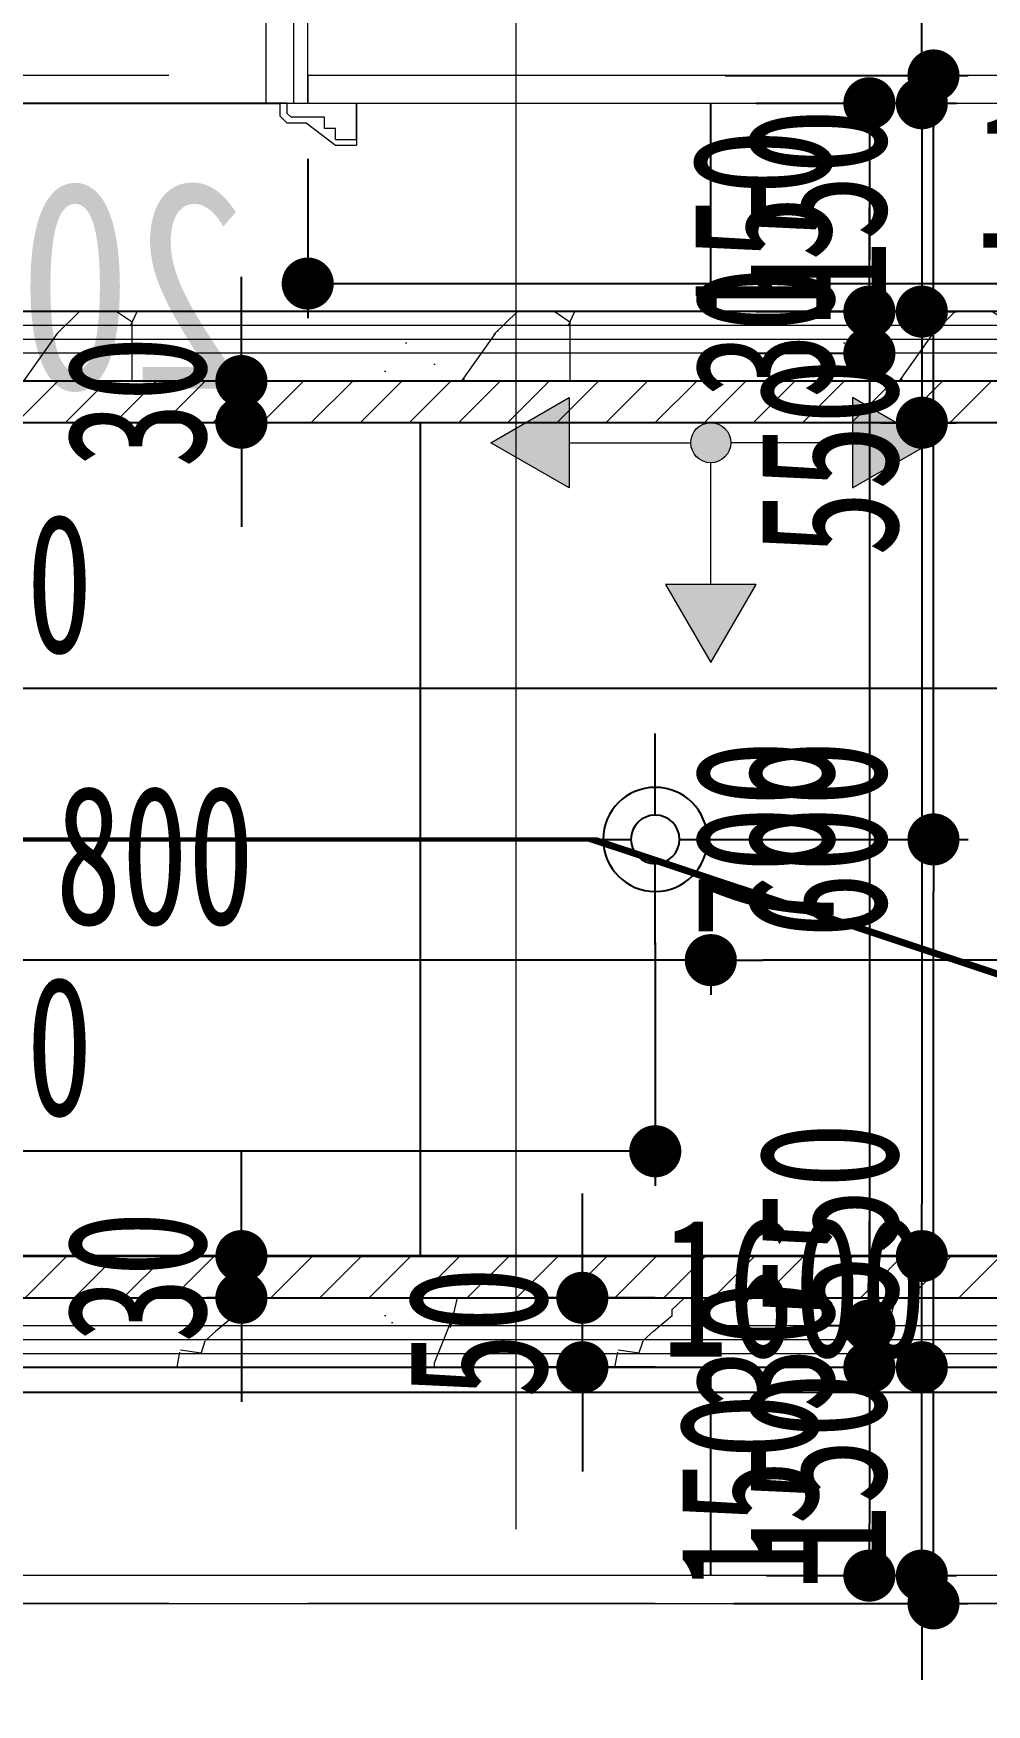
# Model space of a CAD drawing. Header units: millimetres. Extents: x 815519 to 890079, y 147095 to 251022.
# Drawn here: x 874894 to 875580, y 213345 to 214548 of the extents above; entities that cross this region are included whole.
import ezdxf
from ezdxf.enums import TextEntityAlignment as Align

# ---------------------------------------------------------------- set-up
doc = ezdxf.new("R2010")
doc.units = ezdxf.units.MM
doc.header["$LTSCALE"] = 1000
for name, pattern in [('DASH', [0.35, 0.25, -0.1]), ('DASHDOT', [1, 0.5, -0.25, 0, -0.25]), ('DOTE', [61.468, 50.8, -5.08, 0.508, -5.08])]:
    doc.linetypes.add(name, pattern=pattern)
doc.layers.get('Defpoints').update_dxf_attribs({"color": 1})
for name, color, linetype in [('A-完成面尺寸标注', 53, 'Continuous'), ('FC-地面分割', 142, 'Continuous'), ('FC-材料分缝', 8, 'Continuous')]:
    doc.layers.add(name, color=color, linetype=linetype)
for name, color, linetype, lineweight in [('EL-线路控制', 11, 'Continuous', 0), ('FC-地面填充', 250, 'Continuous', 0), ('FC-地面尺寸', 53, 'Continuous', 0), ('FC-门槛线', 8, 'Continuous', 0), ('L-梁', 91, 'DASH', 0), ('RC-天花尺寸', 53, 'Continuous', 0), ('RC-天花灯具', 140, 'Continuous', 0), ('RC-天花灯具尺寸', 53, 'Continuous', 0), ('RC-天花造型', 40, 'Continuous', 0), ('S-WALL', 255, 'Continuous', 0), ('S-装饰完成线', 30, 'Continuous', 0), ('S-轴线', 149, 'DOTE', 0), ('S-门套', 141, 'Continuous', 0), ('梁标注', 134, 'Continuous', 18)]:
    doc.layers.add(name, color=color, linetype=linetype, lineweight=lineweight)
doc.styles.add('TH-STYLE1', font='', dxfattribs={"width": 0.7})
doc.styles.add('宋体', font='', dxfattribs={"width": 0.8})
doc.styles.get('TH-STYLE1').set_extended_font_data('STFangsong')
doc.styles.get('宋体').set_extended_font_data('NSimSun')
doc.dimstyles.new('[布局]1：50', dxfattribs={"dimtxt": 2, "dimasz": 0.75, "dimexe": 0.5, "dimexo": 0.8, "dimgap": 0.5, "dimtad": 1, "dimdec": 0, "dimlfac": 50, "dimrnd": 5, "dimdsep": 46, "dimtxsty": 'TH-STYLE1', "dimblk": 'DOT', "dimcen": 1, "dimdle": 0.5, "dimclrd": 53, "dimclre": 53, "dimclrt": 53, "dimadec": 0, "dimazin": 0, "dimtfac": 1, "dimtdec": 0, "dimtix": 1, "dimtmove": 2, "dimatfit": 3, "dimldrblk": 'HBA_DIMENSION_TICK-天华', "dimfxl": 3, "dimfxlon": 1, "dimarcsym": 0})
doc.dimstyles.new('TH-[布局]1：50', dxfattribs={"dimscale": 0, "dimtxt": 2, "dimasz": 0.75, "dimexe": 0.3, "dimexo": 0.8, "dimgap": 0.5, "dimtad": 1, "dimdec": 0, "dimrnd": 5, "dimdsep": 46, "dimtxsty": 'TH-STYLE1', "dimblk": 'DOT', "dimcen": 1, "dimdle": 0.5, "dimclrd": 53, "dimclre": 53, "dimclrt": 53, "dimadec": 0, "dimazin": 2, "dimtfac": 1, "dimtdec": 0, "dimtix": 1, "dimtmove": 2, "dimatfit": 3, "dimldrblk": 'HBA_DIMENSION_TICK-天华', "dimfxl": 3, "dimfxlon": 1, "dimarcsym": 0})

# ---------------------------------------------------------------- blocks, each defined once
blk = doc.blocks.new('A$C6B8357AB')
at = {"layer": 'RC-天花灯具', "color": 8, "lineweight": -2}
for p, q in [((76.3, 152.3), (76.3, 93.8)), ((0, 76.3), (58.9, 76.3)), ((93.8, 76.3), (152.6, 76.3)), ((76.3, 58.9), (76.3, 0))]:
    blk.add_line(p, q, dxfattribs=at)
at = {"layer": 'RC-天花灯具', "lineweight": -2}
blk.add_circle((76.3, 76.3), 37.5, dxfattribs=at)
at = {"layer": 'RC-天花灯具', "color": 8, "lineweight": -2}
blk.add_circle((76.3, 76.3), 17.5, dxfattribs=at)
blk = doc.blocks.new('*U68')
at = {"ltscale": 0.3}
for p, q in [((25, 300), (10, 300)), ((10, 270), (10, 300)), ((10, 296), (10, 270)), ((25, 296), (10, 296)), ((10, 270), (10, 296)), ((22.6, 296), (22.6, 296)), ((46.1, 284), (25, 300)), ((25, 296), (25, 288)), ((25, 288), (33, 288)), ((33, 288), (33, 280)), ((33, 280), (57, 280)), ((60, 284), (46.1, 284)), ((60, 277), (57, 280)), ((65, 279), (60, 284)), ((60, 270), (60, 277)), ((65, 270), (65, 279)), ((10, 270), (60, 270)), ((10, 270), (65, 270)), ((45, 120), (45, 270)), ((55, 120), (55, 270)), ((75, 270), (65, 270)), ((75, 217), (75, 270)), ((65, 217), (65, 197)), ((75, 217), (65, 217)), ((75, 227), (78.6, 227)), ((78.6, 222), (78.6, 227)), ((78.6, 222), (81.4, 222)), ((81.4, 227), (85, 227)), ((81.4, 222), (81.4, 227)), ((85, 227), (85, 187)), ((65, 197), (75, 197)), ((75, 120), (75, 197)), ((85, 187), (75, 187)), ((10, 120), (10, 90)), ((10, 120), (60, 120)), ((10, 94), (10, 120)), ((10, 120), (65, 120)), ((10, 120), (10, 94)), ((33, 102), (33, 110)), ((33, 110), (57, 110)), ((60, 113), (57, 110)), ((60, 120), (60, 113)), ((65, 111), (60, 106)), ((75, 120), (65, 120)), ((65, 120), (65, 111)), ((46.1, 106), (25, 90)), ((25, 94), (25, 102)), ((25, 102), (33, 102)), ((60, 106), (46.1, 106)), ((25, 94), (10, 94)), ((25, 90), (10, 90)), ((22.6, 94), (22.6, 94))]:
    blk.add_line(p, q, dxfattribs=at)
blk.add_arc((80, 227), 3, 0, 180, dxfattribs=at)
blk = doc.blocks.new('wgwegwevberr')
at = {"layer": 'L-梁', "linetype": 'DASH'}
for p, q in [((845712.3, 143243.9), (848112.3, 143243.9)), ((845712.3, 142143.9), (848112.3, 142143.9))]:
    blk.add_line(p, q, dxfattribs=at)
blk = doc.blocks.new('_Dot')
at = {"color": 33, "linetype": 'ByBlock', "lineweight": -2}
blk.add_line((-0.5, 0), (-1, 0), dxfattribs=at)
at = {"color": 33, "linetype": 'ByBlock', "const_width": 0.5}
blk.add_lwpolyline([(-0.25, 0, 1), (0.25, 0, 1)], format="xyb", close=True, dxfattribs=at)
blk = doc.blocks.new('*D1128')
at = {"layer": 'A-完成面尺寸标注', "color": 53, "lineweight": -2, "ltscale": 0.5, "transparency": 16777216}
for p, q in [((874641.8, 213457.5), (874641.8, 213594.4)), ((876241.8, 213457.5), (876241.8, 213594.4)), ((876204.3, 213569.4), (874679.3, 213569.4))]:
    blk.add_line(p, q, dxfattribs=at)
at = {"layer": 'Defpoints', "color": 0, "ltscale": 0.5, "transparency": 16777216}
for p in [(874641.8, 213569.4), (874641.8, 213417.5, 6.9), (876241.8, 213417.5, 6.9)]:
    blk.add_point(p, dxfattribs=at)
at = {"layer": 'A-完成面尺寸标注', "color": 53, "lineweight": -2, "ltscale": 0.5, "transparency": 16777216, "xscale": 37.49999999999999, "yscale": 37.49999999999999, "zscale": 37.49999999999999, "rotation": 180}
blk.add_blockref('_Dot', (874641.8, 213569.4), dxfattribs=at)
at = {"layer": 'A-完成面尺寸标注', "color": 53, "lineweight": -2, "ltscale": 0.5, "transparency": 16777216, "xscale": 37.49999999999999, "yscale": 37.49999999999999, "zscale": 37.49999999999999}
blk.add_blockref('_Dot', (876241.8, 213569.4), dxfattribs=at)
at = {"layer": 'A-完成面尺寸标注', "color": 53, "ltscale": 0.5, "transparency": 16777216, "insert": (875441.8, 213644.4), "char_height": 100, "attachment_point": 5, "style": 'TH-STYLE1'}
blk.add_mtext('1600', dxfattribs=at)
blk = doc.blocks.new('HBA_DIMENSION_TICK-天华')
at = {"color": 50, "linetype": 'ByBlock'}
for points in [[(-72.714, 62.307), (-54.906, 79.963), (-12, -0.037), (0, 0)], [(-72.714, -62.307), (-54.906, -79.963), (-12, 0.037), (0, 0)]]:
    blk.add_solid(points, dxfattribs=at)
blk = doc.blocks.new('*D1170')
at = {"layer": 'A-完成面尺寸标注', "color": 53, "lineweight": -2, "ltscale": 0.5, "transparency": 16777216}
for p, q in [((876241.8, 214477.6), (876241.8, 214342.7)), ((875091.8, 214457.5), (875091.8, 214342.7)), ((875129.3, 214367.7), (876204.3, 214367.7))]:
    blk.add_line(p, q, dxfattribs=at)
at = {"layer": 'Defpoints', "color": 0, "ltscale": 0.5, "transparency": 16777216}
for p in [(876241.8, 214517.5, 6.9), (875091.8, 214497.4, 6.9), (876241.8, 214367.7)]:
    blk.add_point(p, dxfattribs=at)
at = {"layer": 'A-完成面尺寸标注', "color": 53, "lineweight": -2, "ltscale": 0.5, "transparency": 16777216, "xscale": 37.49999999999999, "yscale": 37.49999999999999, "zscale": 37.49999999999999, "rotation": 180}
blk.add_blockref('_Dot', (875091.8, 214367.7), dxfattribs=at)
at = {"layer": 'A-完成面尺寸标注', "color": 53, "lineweight": -2, "ltscale": 0.5, "transparency": 16777216, "xscale": 37.49999999999999, "yscale": 37.49999999999999, "zscale": 37.49999999999999}
blk.add_blockref('_Dot', (876241.8, 214367.7), dxfattribs=at)
at = {"layer": 'A-完成面尺寸标注', "color": 53, "ltscale": 0.5, "transparency": 16777216, "insert": (875666.8, 214442.7), "char_height": 100, "attachment_point": 5, "style": 'TH-STYLE1'}
blk.add_mtext('1150', dxfattribs=at)
blk = doc.blocks.new('*D1208')
at = {"layer": 'Defpoints', "color": 0, "ltscale": 0.5, "transparency": 16777216}
for p in [(873671.8, 214317.5), (876011.8, 214204), (873671.8, 214076.2)]:
    blk.add_point(p, dxfattribs=at)
at = {"layer": 'RC-天花尺寸', "color": 53, "lineweight": -2, "ltscale": 0.5, "transparency": 16777216}
for p, q in [((873671.8, 214226.2), (873671.8, 214061.2)), ((876011.8, 214164), (876011.8, 214061.2)), ((875974.3, 214076.2), (873709.3, 214076.2))]:
    blk.add_line(p, q, dxfattribs=at)
at = {"layer": 'RC-天花尺寸', "color": 53, "lineweight": -2, "ltscale": 0.5, "transparency": 16777216, "xscale": 37.49999999999999, "yscale": 37.49999999999999, "zscale": 37.49999999999999, "rotation": 180}
blk.add_blockref('_Dot', (873671.8, 214076.2), dxfattribs=at)
at = {"layer": 'RC-天花尺寸', "color": 53, "lineweight": -2, "ltscale": 0.5, "transparency": 16777216, "xscale": 37.49999999999999, "yscale": 37.49999999999999, "zscale": 37.49999999999999}
blk.add_blockref('_Dot', (876011.8, 214076.2), dxfattribs=at)
at = {"layer": 'RC-天花尺寸', "color": 53, "ltscale": 0.5, "transparency": 16777216, "insert": (874841.8, 214151.2), "char_height": 100, "attachment_point": 5, "style": 'TH-STYLE1'}
blk.add_mtext('2340', dxfattribs=at)
blk = doc.blocks.new('*D1211')
at = {"layer": 'Defpoints', "color": 0, "ltscale": 0.5, "transparency": 16777216}
for p in [(875374.4, 214497.5), (875374.4, 214347.5), (875495.9, 214347.5)]:
    blk.add_point(p, dxfattribs=at)
at = {"layer": 'RC-天花尺寸', "color": 53, "lineweight": -2, "ltscale": 0.5, "transparency": 16777216}
for p, q in [((875414.4, 214497.5), (875510.9, 214497.5)), ((875495.9, 214460), (875495.9, 214385)), ((875414.4, 214347.5), (875510.9, 214347.5))]:
    blk.add_line(p, q, dxfattribs=at)
at = {"layer": 'RC-天花尺寸', "color": 53, "lineweight": -2, "ltscale": 0.5, "transparency": 16777216, "xscale": 37.49999999999999, "yscale": 37.49999999999999, "zscale": 37.49999999999999}
for p, rotation in [((875495.9, 214497.5), 90), ((875495.9, 214347.5), 270)]:
    blk.add_blockref('_Dot', p, dxfattribs=dict(at, rotation=rotation))
at = {"layer": 'RC-天花尺寸', "color": 53, "ltscale": 0.5, "transparency": 16777216, "insert": (875418.9, 214407.5), "char_height": 100, "attachment_point": 5, "rotation": 90, "style": 'TH-STYLE1'}
blk.add_mtext('150', dxfattribs=at)
blk = doc.blocks.new('*D1212')
at = {"layer": 'Defpoints', "color": 0, "ltscale": 0.5, "transparency": 16777216}
for p in [(875374.4, 214347.5), (875374.4, 214317.5), (875495.9, 214317.5)]:
    blk.add_point(p, dxfattribs=at)
at = {"layer": 'RC-天花尺寸', "color": 53, "lineweight": -2, "ltscale": 0.5, "transparency": 16777216}
for p, q in [((875495.9, 214385), (875495.9, 214422.5)), ((875414.4, 214347.5), (875510.9, 214347.5)), ((875495.9, 214347.5), (875495.9, 214317.5)), ((875414.4, 214317.5), (875510.9, 214317.5)), ((875495.9, 214280), (875495.9, 214242.5))]:
    blk.add_line(p, q, dxfattribs=at)
at = {"layer": 'RC-天花尺寸', "color": 53, "lineweight": -2, "ltscale": 0.5, "transparency": 16777216, "xscale": 37.49999999999999, "yscale": 37.49999999999999, "zscale": 37.49999999999999}
for p, rotation in [((875495.9, 214347.5), 270), ((875495.9, 214317.5), 90)]:
    blk.add_blockref('_Dot', p, dxfattribs=dict(at, rotation=rotation))
at = {"layer": 'RC-天花尺寸', "color": 53, "ltscale": 0.5, "transparency": 16777216, "insert": (875420.9, 214332.5), "char_height": 100, "attachment_point": 5, "rotation": 90, "style": 'TH-STYLE1'}
blk.add_mtext('30', dxfattribs=at)
blk = doc.blocks.new('*D1213')
at = {"layer": 'Defpoints', "color": 0, "ltscale": 0.5, "transparency": 16777216}
for p in [(875421.4, 214317.5), (875421.4, 213617.5), (875495.9, 213617.5)]:
    blk.add_point(p, dxfattribs=at)
at = {"layer": 'RC-天花尺寸', "color": 53, "lineweight": -2, "ltscale": 0.5, "transparency": 16777216}
for p, q in [((875461.4, 214317.5), (875510.9, 214317.5)), ((875495.9, 214280), (875495.9, 213655)), ((875461.4, 213617.5), (875510.9, 213617.5))]:
    blk.add_line(p, q, dxfattribs=at)
at = {"layer": 'RC-天花尺寸', "color": 53, "lineweight": -2, "ltscale": 0.5, "transparency": 16777216, "xscale": 37.49999999999999, "yscale": 37.49999999999999, "zscale": 37.49999999999999}
for p, rotation in [((875495.9, 214317.5), 90), ((875495.9, 213617.5), 270)]:
    blk.add_blockref('_Dot', p, dxfattribs=dict(at, rotation=rotation))
at = {"layer": 'RC-天花尺寸', "color": 53, "ltscale": 0.5, "transparency": 16777216, "insert": (875420.9, 213967.5), "char_height": 100, "attachment_point": 5, "rotation": 90, "style": 'TH-STYLE1'}
blk.add_mtext('700', dxfattribs=at)
blk = doc.blocks.new('*D1214')
at = {"layer": 'Defpoints', "color": 0, "ltscale": 0.5, "transparency": 16777216}
for p in [(875421.4, 213617.5), (875421.4, 213587.5), (875495.9, 213587.5)]:
    blk.add_point(p, dxfattribs=at)
at = {"layer": 'RC-天花尺寸', "color": 53, "lineweight": -2, "ltscale": 0.5, "transparency": 16777216}
for p, q in [((875495.9, 213655), (875495.9, 213692.5)), ((875461.4, 213617.5), (875510.9, 213617.5)), ((875495.9, 213617.5), (875495.9, 213587.5)), ((875461.4, 213587.5), (875510.9, 213587.5)), ((875495.9, 213550), (875495.9, 213512.5))]:
    blk.add_line(p, q, dxfattribs=at)
at = {"layer": 'RC-天花尺寸', "color": 53, "lineweight": -2, "ltscale": 0.5, "transparency": 16777216, "xscale": 37.49999999999999, "yscale": 37.49999999999999, "zscale": 37.49999999999999}
for p, rotation in [((875495.9, 213617.5), 270), ((875495.9, 213587.5), 90)]:
    blk.add_blockref('_Dot', p, dxfattribs=dict(at, rotation=rotation))
at = {"layer": 'RC-天花尺寸', "color": 53, "ltscale": 0.5, "transparency": 16777216, "insert": (875420.9, 213602.5), "char_height": 100, "attachment_point": 5, "rotation": 90, "style": 'TH-STYLE1'}
blk.add_mtext('30', dxfattribs=at)
blk = doc.blocks.new('*D1215')
at = {"layer": 'Defpoints', "color": 0, "ltscale": 0.5, "transparency": 16777216}
for p in [(875421.4, 213587.5), (875421.4, 213437.5), (875495.9, 213437.5)]:
    blk.add_point(p, dxfattribs=at)
at = {"layer": 'RC-天花尺寸', "color": 53, "lineweight": -2, "ltscale": 0.5, "transparency": 16777216}
for p, q in [((875461.4, 213587.5), (875510.9, 213587.5)), ((875495.9, 213550), (875495.9, 213475)), ((875461.4, 213437.5), (875510.9, 213437.5))]:
    blk.add_line(p, q, dxfattribs=at)
at = {"layer": 'RC-天花尺寸', "color": 53, "lineweight": -2, "ltscale": 0.5, "transparency": 16777216, "xscale": 37.49999999999999, "yscale": 37.49999999999999, "zscale": 37.49999999999999}
for p, rotation in [((875495.9, 213587.5), 90), ((875495.9, 213437.5), 270)]:
    blk.add_blockref('_Dot', p, dxfattribs=dict(at, rotation=rotation))
at = {"layer": 'RC-天花尺寸', "color": 53, "ltscale": 0.5, "transparency": 16777216, "insert": (875409.4, 213497.5), "char_height": 100, "attachment_point": 5, "rotation": 90, "style": 'TH-STYLE1'}
blk.add_mtext('150', dxfattribs=at)
blk = doc.blocks.new('*D1347')
at = {"layer": 'Defpoints', "color": 0, "transparency": 16777216}
for p in [(875381.8, 213936.7), (876181.8, 213936.7), (875381.8, 213880.6)]:
    blk.add_point(p, dxfattribs=at)
at = {"layer": 'FC-地面尺寸', "color": 53, "lineweight": -2, "transparency": 16777216}
for p, q in [((875381.8, 213896.7), (875381.8, 213855.6)), ((876181.8, 213896.7), (876181.8, 213855.6)), ((876144.3, 213880.6), (875419.3, 213880.6))]:
    blk.add_line(p, q, dxfattribs=at)
at = {"layer": 'FC-地面尺寸', "color": 53, "lineweight": -2, "transparency": 16777216, "xscale": 37.49999999999999, "yscale": 37.49999999999999, "zscale": 37.49999999999999, "rotation": 180}
blk.add_blockref('_Dot', (875381.8, 213880.6), dxfattribs=at)
at = {"layer": 'FC-地面尺寸', "color": 53, "lineweight": -2, "transparency": 16777216, "xscale": 37.49999999999999, "yscale": 37.49999999999999, "zscale": 37.49999999999999}
blk.add_blockref('_Dot', (876181.8, 213880.6), dxfattribs=at)
at = {"layer": 'FC-地面尺寸', "color": 53, "transparency": 16777216, "insert": (875781.8, 213955.6), "char_height": 100, "attachment_point": 5, "style": 'TH-STYLE1'}
blk.add_mtext('800', dxfattribs=at)
blk = doc.blocks.new('*D1348')
at = {"layer": 'Defpoints', "color": 0, "transparency": 16777216}
for p in [(874581.8, 213936.7), (875381.8, 213936.7), (874581.8, 213880.6)]:
    blk.add_point(p, dxfattribs=at)
at = {"layer": 'FC-地面尺寸', "color": 53, "lineweight": -2, "transparency": 16777216}
for p, q in [((874581.8, 213896.7), (874581.8, 213855.6)), ((875381.8, 213896.7), (875381.8, 213855.6)), ((875344.3, 213880.6), (874619.3, 213880.6))]:
    blk.add_line(p, q, dxfattribs=at)
at = {"layer": 'FC-地面尺寸', "color": 53, "lineweight": -2, "transparency": 16777216, "xscale": 37.49999999999999, "yscale": 37.49999999999999, "zscale": 37.49999999999999, "rotation": 180}
blk.add_blockref('_Dot', (874581.8, 213880.6), dxfattribs=at)
at = {"layer": 'FC-地面尺寸', "color": 53, "lineweight": -2, "transparency": 16777216, "xscale": 37.49999999999999, "yscale": 37.49999999999999, "zscale": 37.49999999999999}
blk.add_blockref('_Dot', (875381.8, 213880.6), dxfattribs=at)
at = {"layer": 'FC-地面尺寸', "color": 53, "transparency": 16777216, "insert": (874981.8, 213955.6), "char_height": 100, "attachment_point": 5, "style": 'TH-STYLE1'}
blk.add_mtext('800', dxfattribs=at)
blk = doc.blocks.new('*D1355')
at = {"layer": 'Defpoints', "color": 0, "transparency": 16777216}
for p in [(875381.8, 214497.5), (875381.8, 214347.5), (875533.6, 214347.5)]:
    blk.add_point(p, dxfattribs=at)
at = {"layer": 'FC-地面尺寸', "color": 53, "lineweight": -2, "transparency": 16777216}
for p, q in [((875533.6, 214535), (875533.6, 214572.5)), ((875421.8, 214497.5), (875558.6, 214497.5)), ((875533.6, 214497.5), (875533.6, 214347.5)), ((875421.8, 214347.5), (875558.6, 214347.5)), ((875533.6, 214310), (875533.6, 214272.5))]:
    blk.add_line(p, q, dxfattribs=at)
at = {"layer": 'FC-地面尺寸', "color": 53, "lineweight": -2, "transparency": 16777216, "xscale": 37.49999999999999, "yscale": 37.49999999999999, "zscale": 37.49999999999999}
for p, rotation in [((875533.6, 214497.5), 270), ((875533.6, 214347.5), 90)]:
    blk.add_blockref('_Dot', p, dxfattribs=dict(at, rotation=rotation))
at = {"layer": 'FC-地面尺寸', "color": 53, "transparency": 16777216, "insert": (875458.6, 214422.5), "char_height": 100, "attachment_point": 5, "rotation": 90, "style": 'TH-STYLE1'}
blk.add_mtext('150', dxfattribs=at)
blk = doc.blocks.new('*D1357')
at = {"layer": 'Defpoints', "color": 0, "transparency": 16777216}
for p in [(875092.2, 214297.5), (875044.1, 214267.5), (875092.2, 214267.5)]:
    blk.add_point(p, dxfattribs=at)
at = {"layer": 'FC-地面尺寸', "color": 53, "lineweight": -2, "transparency": 16777216}
for p, q in [((875044.1, 214335), (875044.1, 214372.5)), ((875052.2, 214297.5), (875019.1, 214297.5)), ((875044.1, 214297.5), (875044.1, 214267.5)), ((875052.2, 214267.5), (875019.1, 214267.5)), ((875044.1, 214230), (875044.1, 214192.5))]:
    blk.add_line(p, q, dxfattribs=at)
at = {"layer": 'FC-地面尺寸', "color": 53, "lineweight": -2, "transparency": 16777216, "xscale": 37.49999999999999, "yscale": 37.49999999999999, "zscale": 37.49999999999999}
for p, rotation in [((875044.1, 214297.5), 270), ((875044.1, 214267.5), 90)]:
    blk.add_blockref('_Dot', p, dxfattribs=dict(at, rotation=rotation))
at = {"layer": 'FC-地面尺寸', "color": 53, "transparency": 16777216, "insert": (874969.1, 214282.5), "char_height": 100, "attachment_point": 5, "rotation": 90, "style": 'TH-STYLE1'}
blk.add_mtext('30', dxfattribs=at)
blk = doc.blocks.new('*D1358')
at = {"layer": 'Defpoints', "color": 0, "transparency": 16777216}
for p in [(875463.9, 214267.5), (875463.9, 213667.5), (875533.6, 213667.5)]:
    blk.add_point(p, dxfattribs=at)
at = {"layer": 'FC-地面尺寸', "color": 53, "lineweight": -2, "transparency": 16777216}
for p, q in [((875503.9, 214267.5), (875558.6, 214267.5)), ((875533.6, 214230), (875533.6, 213705)), ((875503.9, 213667.5), (875558.6, 213667.5))]:
    blk.add_line(p, q, dxfattribs=at)
at = {"layer": 'FC-地面尺寸', "color": 53, "lineweight": -2, "transparency": 16777216, "xscale": 37.49999999999999, "yscale": 37.49999999999999, "zscale": 37.49999999999999}
for p, rotation in [((875533.6, 214267.5), 90), ((875533.6, 213667.5), 270)]:
    blk.add_blockref('_Dot', p, dxfattribs=dict(at, rotation=rotation))
at = {"layer": 'FC-地面尺寸', "color": 53, "transparency": 16777216, "insert": (875458.6, 213967.5), "char_height": 100, "attachment_point": 5, "rotation": 90, "style": 'TH-STYLE1'}
blk.add_mtext('600', dxfattribs=at)
blk = doc.blocks.new('*D1359')
at = {"layer": 'Defpoints', "color": 0, "transparency": 16777216}
for p in [(875289.4, 213637.5), (875381.8, 213637.5), (875381.8, 213587.5)]:
    blk.add_point(p, dxfattribs=at)
at = {"layer": 'FC-地面尺寸', "color": 53, "lineweight": -2, "transparency": 16777216}
for p, q in [((875289.4, 213675), (875289.4, 213712.5)), ((875341.8, 213637.5), (875264.4, 213637.5)), ((875289.4, 213587.5), (875289.4, 213637.5)), ((875341.8, 213587.5), (875264.4, 213587.5)), ((875289.4, 213550), (875289.4, 213512.5))]:
    blk.add_line(p, q, dxfattribs=at)
at = {"layer": 'FC-地面尺寸', "color": 53, "lineweight": -2, "transparency": 16777216, "xscale": 37.49999999999999, "yscale": 37.49999999999999, "zscale": 37.49999999999999}
for p, rotation in [((875289.4, 213637.5), 270), ((875289.4, 213587.5), 90)]:
    blk.add_blockref('_Dot', p, dxfattribs=dict(at, rotation=rotation))
at = {"layer": 'FC-地面尺寸', "color": 53, "transparency": 16777216, "insert": (875214.4, 213612.5), "char_height": 100, "attachment_point": 5, "rotation": 90, "style": 'TH-STYLE1'}
blk.add_mtext('50', dxfattribs=at)
blk = doc.blocks.new('*D1360')
at = {"layer": 'Defpoints', "color": 0, "transparency": 16777216}
for p in [(875044.1, 213667.5), (875092.2, 213667.5), (875092.2, 213637.5)]:
    blk.add_point(p, dxfattribs=at)
at = {"layer": 'FC-地面尺寸', "color": 53, "lineweight": -2, "transparency": 16777216}
for p, q in [((875044.1, 213705), (875044.1, 213742.5)), ((875052.2, 213667.5), (875019.1, 213667.5)), ((875044.1, 213637.5), (875044.1, 213667.5)), ((875052.2, 213637.5), (875019.1, 213637.5)), ((875044.1, 213600), (875044.1, 213562.5))]:
    blk.add_line(p, q, dxfattribs=at)
at = {"layer": 'FC-地面尺寸', "color": 53, "lineweight": -2, "transparency": 16777216, "xscale": 37.49999999999999, "yscale": 37.49999999999999, "zscale": 37.49999999999999}
for p, rotation in [((875044.1, 213667.5), 270), ((875044.1, 213637.5), 90)]:
    blk.add_blockref('_Dot', p, dxfattribs=dict(at, rotation=rotation))
at = {"layer": 'FC-地面尺寸', "color": 53, "transparency": 16777216, "insert": (874969.1, 213652.5), "char_height": 100, "attachment_point": 5, "rotation": 90, "style": 'TH-STYLE1'}
blk.add_mtext('30', dxfattribs=at)
blk = doc.blocks.new('*D1361')
at = {"layer": 'Defpoints', "color": 0, "transparency": 16777216}
for p in [(875381.8, 213587.5), (875533.6, 213587.5), (875381.8, 213437.5)]:
    blk.add_point(p, dxfattribs=at)
at = {"layer": 'FC-地面尺寸', "color": 53, "lineweight": -2, "transparency": 16777216}
for p, q in [((875533.6, 213625), (875533.6, 213662.5)), ((875421.8, 213587.5), (875558.6, 213587.5)), ((875533.6, 213437.5), (875533.6, 213587.5)), ((875421.8, 213437.5), (875558.6, 213437.5)), ((875533.6, 213400), (875533.6, 213362.5))]:
    blk.add_line(p, q, dxfattribs=at)
at = {"layer": 'FC-地面尺寸', "color": 53, "lineweight": -2, "transparency": 16777216, "xscale": 37.49999999999999, "yscale": 37.49999999999999, "zscale": 37.49999999999999}
for p, rotation in [((875533.6, 213587.5), 270), ((875533.6, 213437.5), 90)]:
    blk.add_blockref('_Dot', p, dxfattribs=dict(at, rotation=rotation))
at = {"layer": 'FC-地面尺寸', "color": 53, "transparency": 16777216, "insert": (875458.6, 213512.5), "char_height": 100, "attachment_point": 5, "rotation": 90, "style": 'TH-STYLE1'}
blk.add_mtext('150', dxfattribs=at)
blk = doc.blocks.new('zxd')
at = {"lineweight": 13}
h = blk.add_hatch(color=256, dxfattribs=at)
h.paths.add_polyline_path([(0, 7.329), (-1.506, 4.72), (1.506, 4.72)])
h.paths.add_polyline_path([(7.329, 0), (4.72, 1.506), (4.72, -1.506)])
h = blk.add_hatch(color=256, dxfattribs=at)
h.paths.add_polyline_path([(0, -7.329), (-1.506, -4.72), (1.506, -4.72)])
h.paths.add_polyline_path([(7.329, 0), (4.72, -1.506), (4.72, 1.506)])
h = blk.add_hatch(color=256)
edge = h.paths.add_edge_path()
edge.add_arc((0, 0), 0.667, 0, 360)
for p, q in [((0, 7.329), (-1.506, 4.72)), ((1.506, 4.72), (0, 7.329)), ((-1.506, 4.72), (1.506, 4.72)), ((0, 4.72), (0, 0.667)), ((7.329, 0), (4.72, 1.506)), ((4.72, 1.506), (4.72, -1.506)), ((4.72, 0), (0.667, 0)), ((4.72, -1.506), (7.329, 0)), ((0, -4.72), (0, -0.667)), ((0, -7.329), (-1.506, -4.72)), ((-1.506, -4.72), (1.506, -4.72)), ((1.506, -4.72), (0, -7.329))]:
    blk.add_line(p, q, dxfattribs=at)
blk.add_circle((0, 0), 0.667, dxfattribs=at)
blk = doc.blocks.new('*D1381')
at = {"layer": 'Defpoints', "color": 0, "ltscale": 0.5, "transparency": 16777216}
for p in [(874341.8, 213967.5, 6.9), (875341.8, 213967.5), (874341.8, 213743)]:
    blk.add_point(p, dxfattribs=at)
at = {"layer": 'RC-天花灯具尺寸', "color": 53, "lineweight": -2, "ltscale": 0.5, "transparency": 16777216}
for p, q in [((874341.8, 213892.9), (874341.8, 213718)), ((875341.8, 213893), (875341.8, 213718)), ((875304.3, 213743), (874379.3, 213743))]:
    blk.add_line(p, q, dxfattribs=at)
at = {"layer": 'RC-天花灯具尺寸', "color": 53, "lineweight": -2, "ltscale": 0.5, "transparency": 16777216, "xscale": 37.49999999999999, "yscale": 37.49999999999999, "zscale": 37.49999999999999, "rotation": 180}
blk.add_blockref('_Dot', (874341.8, 213743), dxfattribs=at)
at = {"layer": 'RC-天花灯具尺寸', "color": 53, "lineweight": -2, "ltscale": 0.5, "transparency": 16777216, "xscale": 37.49999999999999, "yscale": 37.49999999999999, "zscale": 37.49999999999999}
blk.add_blockref('_Dot', (875341.8, 213743), dxfattribs=at)
at = {"layer": 'RC-天花灯具尺寸', "color": 53, "ltscale": 0.5, "transparency": 16777216, "insert": (874841.8, 213818), "char_height": 100, "attachment_point": 5, "style": 'TH-STYLE1'}
blk.add_mtext('1000', dxfattribs=at)
blk = doc.blocks.new('*D1384')
at = {"layer": 'Defpoints', "color": 0, "ltscale": 0.5, "transparency": 16777216}
for p in [(875341.8, 213967.5), (875542, 213967.5), (875358.4, 213417.5, 6.9)]:
    blk.add_point(p, dxfattribs=at)
at = {"layer": 'RC-天花灯具尺寸', "color": 53, "lineweight": -2, "ltscale": 0.5, "transparency": 16777216}
for p, q in [((875392, 213967.5), (875567, 213967.5)), ((875542, 213455), (875542, 213930)), ((875398.4, 213417.5), (875567, 213417.5))]:
    blk.add_line(p, q, dxfattribs=at)
at = {"layer": 'RC-天花灯具尺寸', "color": 53, "lineweight": -2, "ltscale": 0.5, "transparency": 16777216, "xscale": 37.49999999999999, "yscale": 37.49999999999999, "zscale": 37.49999999999999}
for p, rotation in [((875542, 213967.5), 90), ((875542, 213417.5), 270)]:
    blk.add_blockref('_Dot', p, dxfattribs=dict(at, rotation=rotation))
at = {"layer": 'RC-天花灯具尺寸', "color": 53, "ltscale": 0.5, "transparency": 16777216, "insert": (875467, 213692.5), "char_height": 100, "attachment_point": 5, "rotation": 90, "style": 'TH-STYLE1'}
blk.add_mtext('550', dxfattribs=at)
blk = doc.blocks.new('*D1385')
at = {"layer": 'Defpoints', "color": 0, "ltscale": 0.5, "transparency": 16777216}
for p in [(875310.7, 214517.5, 6.9), (875542, 214517.5), (875341.8, 213967.5)]:
    blk.add_point(p, dxfattribs=at)
at = {"layer": 'RC-天花灯具尺寸', "color": 53, "lineweight": -2, "ltscale": 0.5, "transparency": 16777216}
for p, q in [((875392, 214517.5), (875567, 214517.5)), ((875542, 214005), (875542, 214480)), ((875392, 213967.5), (875567, 213967.5))]:
    blk.add_line(p, q, dxfattribs=at)
at = {"layer": 'RC-天花灯具尺寸', "color": 53, "lineweight": -2, "ltscale": 0.5, "transparency": 16777216, "xscale": 37.49999999999999, "yscale": 37.49999999999999, "zscale": 37.49999999999999}
for p, rotation in [((875542, 214517.5), 90), ((875542, 213967.5), 270)]:
    blk.add_blockref('_Dot', p, dxfattribs=dict(at, rotation=rotation))
at = {"layer": 'RC-天花灯具尺寸', "color": 53, "ltscale": 0.5, "transparency": 16777216, "insert": (875467, 214242.5), "char_height": 100, "attachment_point": 5, "rotation": 90, "style": 'TH-STYLE1'}
blk.add_mtext('550', dxfattribs=at)
blk = doc.blocks.new('A户型左模型')
at = {"layer": '梁标注', "color": 3, "style": '宋体', "width": 0.8}
blk.add_text('200x400', height=150, dxfattribs=at).set_placement((669798.9, -222678.5), align=Align.MIDDLE_CENTER)

msp = doc.modelspace()

# ---------------------------------------------------------------- hatches: boundary and pattern name
at = {"layer": 'FC-地面填充', "ltscale": 0.5}
h = msp.add_hatch(dxfattribs=at)
h.set_pattern_fill('大理石', color=256, scale=50, pattern_type=2)
h.set_pattern_definition([(41.9872125, (262.5, 36), (629.999983, 472.5000073), [10.09022, -2108.85545]), (68.1985905, (112.5, 20.25), (314.9999976, 944.9999946), [36.34986, -2508.14045]), (60.945396, (105, 2.25), (314.9999758, 472.500012), [15.44344, -3227.6799]), (90, (112.5, 15.75), (315, -2e-14), [4.5, -467.99997]), (71.565051, (259.5, 27), (1e-06, 472.5), [9.48683, -986.6306]), (171.469234, (259.5, 27), (-314.999998, 3.6e-06), [15.16781, -3170.0724]), (79.215702, (238.5, -2.25), (314.9999998, 1889.9999904), [32.06634, -3334.89895]), (62.1329961, (1.5, 141.75), (1259.99998061, 2362.50000902), [73.8093, -15426.1425]), (0, (6.04, 211.03), (0, 472.5), [0, -315]), (64.9831065, (210, 297), (629.9999984, 1417.4999907), [49.65884, -5164.5185]), (81.4391104, (331.5, 110.25), (629.99999884, 4252.49996763), [70.5359, -14742.001]), (82.8749836, (157.5, 153), (314.99997597, 2362.4999978), [36.28016, -7582.553]), (76.75948, (126, 54), (315.00000216, 1417.4999931), [78.58912, -8173.2675]), (0, (76.9, 54.23), (0, 472.5), [0, -315]), (0, (81.96, 49.17), (0, 472.5), [0, -315]), (0, (117.4, 74.46), (0, 472.5), [0, -315]), (0, (107.26, 130.1), (0, 472.5), [0, -315]), (59.0362434, (144, 130.5), (314.9999702, 472.5000116), [26.23928, -5484.01]), (0, (157.47, 152.13), (0, 472.5), [0, -315]), (0, (117.4, 135.16), (0, 472.5), [0, -315]), (0, (132.57, 165.5), (0, 472.5), [0, -315]), (0, (117.4, 120), (0, 472.5), [0, -315]), (50.194429, (300, 87.75), (315, 472.4999994), [11.71538, -2448.51325]), (90, (300, 74.25), (315, -2e-14), [13.5, -458.99998]), (43.66778, (283.5, 58.5), (944.999998, 944.9999951), [22.81036, -4767.36495]), (90, (283.5, 54), (315, -2e-14), [4.5, -467.99997]), (39.805571, (270, 42.75), (629.9999795, 472.5000167), [17.57306, -3672.76985]), (0, (223.67, 74.46), (0, 472.5), [0, -315]), (0, (300.7, 88.73), (0, 472.5), [0, -315]), (0, (300.7, 88.73), (0, 472.5), [0, -315]), (29.3577535, (307.5, 96.75), (944.999995, 472.5000022), [27.53634, -2863.7793]), (0, (299.6, 120), (0, 472.5), [0, -315]), (146.309932, (210, 297), (-629.9999979, 472.4999878), [32.44996, -3374.79595]), (8.1301023, (175.5, 234), (3149.9999744, 472.4999965), [31.8198, -6650.339]), (47.8624052, (105, 225), (1259.9999976, 1417.49999528), [42.4794, -8878.1955]), (14.620874, (36, 207), (1889.99998854, 472.5000191), [71.30919, -7416.1545]), (0, (61.7, 236.3), (0, 472.5), [0, -315]), (18.434949, (162, 189), (1259.999991, 472.4999952), [14.23025, -2974.12205]), (16.699244, (175.5, 193.5), (314.999993, 2.8e-05), [7.83023, -1636.51795]), (101.093723, (183, 195.75), (-630.00000934, 3307.49996524), [38.97836, -8146.4765]), (0, (142.7, 216.1), (0, 472.5), [0, -315]), (0, (175.33, 234.9), (0, 472.5), [0, -315]), (0, (132.57, 180.7), (0, 472.5), [0, -315]), (0, (92.1, 281.84), (0, 472.5), [0, -315]), (0, (76.9, 261.6), (0, 472.5), [0, -315]), (44.1449026, (157.5, 290.25), (944.99999728, 944.9999956), [35.53607, -7427.0385]), (54.5829447, (133.5, 256.5), (315.00000002, 472.49999563), [41.41331, -8655.3815]), (0, (157.92, 290.56), (0, 472.5), [0, -315]), (0, (112.32, 266.66), (0, 472.5), [0, -315]), (0, (157.92, 290.56), (0, 472.5), [0, -315]), (0, (133.55, 255.76), (0, 472.5), [0, -315]), (75.068583, (207, 238.5), (314.9999985, 1417.4999934), [11.64313, -2433.4143]), (90, (210, 249.75), (315, -2e-14), [47.25, -425.25]), (50.194429, (265.5, 447.75), (315, 472.4999994), [11.71538, -2448.51325]), (0, (178.1, 347.6), (0, 472.5), [0, -315]), (0, (188.24, 342.53), (0, 472.5), [0, -315]), (0, (147.75, 352.65), (0, 472.5), [0, -315]), (0, (198.37, 408.3), (0, 472.5), [0, -315]), (53.1301023, (231, 380.25), (315.0000004, 472.4999997), [22.5, -4702.4998]), (90, (231, 342), (315, -2e-14), [38.25, -434.24999]), (0, (231.05, 342.76), (0, 472.5), [0, -315]), (23.1985905, (255, 443.25), (944.999994, 472.4999966), [11.42366, -2387.5448]), (66.037511, (252, 436.5), (314.999997, 944.99999), [7.38664, -1543.8084]), (66.037511, (249, 429.75), (314.999997, 944.99999), [7.38664, -1543.8084]), (81.8698976, (244.5, 398.25), (315.00000136, 2362.4999988), [31.8198, -6650.339]), (90, (273, 456.75), (315, -2e-14), [11.25, -461.24999]), (0, (238.4, 472.5), (0, 472.5), [0, -315])])
h.paths.add_polyline_path([(876261.8, 214347.5), (872561.6, 214347.5), (872561.6, 213587.5), (876261.8, 213587.5)])
h.paths.add_polyline_path([(876211.8, 214297.5), (872611.6, 214297.5), (872611.6, 213637.5), (876211.8, 213637.5)], flags=16)
h = msp.add_hatch(dxfattribs=at)
h.set_pattern_fill('ANSI31', color=256, scale=200, style=0)
h.set_pattern_definition([(45, (0, 0), (-17.6776695, 17.6776695), [])])
h.paths.add_polyline_path([(876181.8, 214267.5), (872641.6, 214267.5), (872641.6, 213667.5), (876181.8, 213667.5)], flags=16)
h.paths.add_polyline_path([(876211.8, 214297.5), (872611.6, 214297.5), (872611.6, 213637.5), (876211.8, 213637.5)])
at = {"layer": 'FC-材料分缝', "ltscale": 0.5}
h = msp.add_hatch(dxfattribs=at)
h.set_pattern_fill('_USER', color=8, scale=800, angle=90, style=0, double=1, pattern_type=0)
h.set_pattern_definition([(90, (845572.3, 213667.5), (-800, 5e-14), []), (180, (845572.3, 213667.5), (-1e-13, -800), [])])
h.paths.add_polyline_path([(876181.8, 214267.5), (872641.6, 214267.5), (872641.6, 213667.5), (876181.8, 213667.5)])

# ---------------------------------------------------------------- linework, layer by layer
at = {"layer": 'EL-线路控制', "linetype": 'DASHDOT', "ltscale": 0.1}
msp.add_lwpolyline([(876128.4, 213690.9, 5, 5, 0), (875296.7, 213967.5, 3, 3, 0), (872986.7, 213967.5, 3, 3, 0)], format="xyseb", dxfattribs=at)
at = {"layer": 'FC-地面分割', "color": 142, "ltscale": 0.5}
msp.add_line((875061.8, 214497.4), (874321.8, 214497.4), dxfattribs=at)
for points in [[(876261.8, 214347.5), (872561.6, 214347.5), (872561.6, 213587.5), (876261.8, 213587.5)], [(876181.8, 214267.5), (872641.6, 214267.5), (872641.6, 213667.5), (876181.8, 213667.5)]]:
    msp.add_lwpolyline(points, close=True, dxfattribs=at)
at = {"layer": 'FC-地面分割', "color": 8, "ltscale": 0.5}
msp.add_lwpolyline([(876211.8, 214297.5), (872611.6, 214297.5), (872611.6, 213637.5), (876211.8, 213637.5)], close=True, dxfattribs=at)
at = {"layer": 'FC-材料分缝', "color": 8, "ltscale": 0.5}
for p, q in [((875381.8, 214347.5), (875381.8, 214497.5)), ((875381.8, 213437.5), (875381.8, 213587.5))]:
    msp.add_line(p, q, dxfattribs=at)
at = {"layer": 'FC-门槛线', "ltscale": 0.5}
msp.add_lwpolyline([(875076.8, 214497.5), (874306.8, 214497.5)], dxfattribs=at)
at = {"layer": 'RC-天花造型', "ltscale": 0.5}
msp.add_lwpolyline([(876041.8, 214347.5), (873641.8, 214347.5), (873641.8, 213587.5), (876041.8, 213587.5)], close=True, dxfattribs=at)
at = {"layer": 'RC-天花造型', "color": 250, "ltscale": 0.5}
for points in [[(876031.8, 214337.5), (873651.8, 214337.5), (873651.8, 213597.5), (876031.8, 213597.5)], [(876021.8, 214327.5), (873661.8, 214327.5), (873661.8, 213607.5), (876021.8, 213607.5)]]:
    msp.add_lwpolyline(points, close=True, dxfattribs=at)
at = {"layer": 'RC-天花造型', "color": 8, "ltscale": 0.5}
msp.add_lwpolyline([(876011.8, 214317.5), (873671.8, 214317.5), (873671.8, 213617.5), (876011.8, 213617.5)], close=True, dxfattribs=at)
at = {"layer": 'S-WALL'}
for p, q in [((875091.8, 214517.5), (875091.8, 214617.5)), ((876241.8, 214517.5), (875091.8, 214517.5)), ((874641.8, 213417.5), (876241.8, 213417.5))]:
    msp.add_line(p, q, dxfattribs=at)
at = {"layer": 'S-装饰完成线'}
for points in [[(875091.8, 214517.5), (875091.8, 214497.5), (876261.8, 214497.5), (876261.8, 216297.5), (877961.8, 216297.5), (877961.8, 216917.5), (877941.8, 216917.5)], [(876961.8, 210637.5), (876961.8, 210737.5), (876261.8, 210737.5), (876261.8, 213437.5), (874641.8, 213437.5), (874641.8, 213297.5), (876021.8, 213297.5), (876021.8, 209937.5), (875221.8, 209937.5), (875221.8, 209850.9)]]:
    msp.add_lwpolyline(points, dxfattribs=at)
at = {"layer": 'S-轴线', "linetype": 'DOTE', "ltscale": 0.03}
msp.add_line((875241.8, 207938.9), (875241.8, 219864.7), dxfattribs=at)

# ---------------------------------------------------------------- block references
at = {"layer": 'FC-材料分缝', "xscale": 21.60000000000081, "yscale": 21.60000000000081, "zscale": 21.60000000000081, "rotation": 270}
msp.add_blockref('zxd', (875381.8, 214253.1, -6.9), dxfattribs=at)
at = {"layer": 'L-梁', "color": 7, "xscale": -1}
for name, p in [('wgwegwevberr', (1721754.1, 71273.6)), ('A户型左模型', (1544560.1, 437045.5))]:
    msp.add_blockref(name, p, dxfattribs=at)
at = {"layer": 'RC-天花灯具', "color": 6, "lineweight": -2, "xscale": -1, "rotation": 180}
msp.add_blockref('A$C6B8357AB', (875265.5, 214043.8, 6.9), dxfattribs=at)
at = {"layer": 'S-门套', "ltscale": 0.3, "xscale": -1}
msp.add_blockref('*U68', (875136.8, 214377.4), dxfattribs=at)

# ---------------------------------------------------------------- dimensions: what is measured, and where the dimension line sits
at = {"layer": 'A-完成面尺寸标注', "ltscale": 0.5}
for base, p1, p2, picture, middle in [((876241.8, 214367.7, -6.9), (875091.8, 214497.4), (876241.8, 214517.5), '*D1170', (875666.8, 214442.7, -6.9)), ((874641.8, 213569.4, -6.9), (876241.8, 213417.5), (874641.8, 213417.5), '*D1128', (875441.8, 213644.4, -6.9))]:
    dim = msp.add_linear_dim(base=base, p1=p1, p2=p2, angle=180, dimstyle='[布局]1：50', override={"dimscale": 50, "dimlfac": 1}, dxfattribs=at)
    dim.commit()
    dim.dimension.update_dxf_attribs({"geometry": picture, "text_midpoint": middle})
at = {"layer": 'FC-地面尺寸'}
for base, p1, p2, angle, picture, middle in [((875533.6, 214347.5, -6.9), (875381.8, 214497.5, -6.9), (875381.8, 214347.5, -6.9), 90, '*D1355', (875458.6, 214422.5, -6.9)), ((875044.1, 214267.5, -6.9), (875092.2, 214297.5, -6.9), (875092.2, 214267.5, -6.9), 90, '*D1357', (874969.1, 214282.5, -6.9)), ((875533.6, 213667.5, -6.9), (875463.9, 214267.5, -6.9), (875463.9, 213667.5, -6.9), 90, '*D1358', (875458.6, 213967.5, -6.9)), ((874581.8, 213880.6, -6.9), (875381.8, 213936.7, -6.9), (874581.8, 213936.7, -6.9), 180, '*D1348', (874981.8, 213955.6, -6.9)), ((875381.8, 213880.6, -6.9), (876181.8, 213936.7, -6.9), (875381.8, 213936.7, -6.9), 180, '*D1347', (875781.8, 213955.6, -6.9)), ((875044.1, 213667.5, -6.9), (875092.2, 213637.5, -6.9), (875092.2, 213667.5, -6.9), 270, '*D1360', (874969.1, 213652.5, -6.9)), ((875289.4, 213637.5, -6.9), (875381.8, 213587.5, -6.9), (875381.8, 213637.5, -6.9), 270, '*D1359', (875214.4, 213612.5, -6.9)), ((875533.6, 213587.5, -6.9), (875381.8, 213437.5, -6.9), (875381.8, 213587.5, -6.9), 270, '*D1361', (875458.6, 213512.5, -6.9))]:
    dim = msp.add_linear_dim(base=base, p1=p1, p2=p2, angle=angle, dimstyle='[布局]1：50', override={"dimscale": 50, "dimlfac": 1}, dxfattribs=at)
    dim.commit()
    dim.dimension.update_dxf_attribs({"geometry": picture, "text_midpoint": middle})
at = {"layer": 'RC-天花尺寸', "ltscale": 0.5}
for base, p1, p2, picture, middle in [((875495.9, 214347.5), (875374.4, 214497.5), (875374.4, 214347.5), '*D1211', (875418.9, 214407.5)), ((875495.9, 213437.5), (875421.4, 213587.5), (875421.4, 213437.5), '*D1215', (875409.4, 213497.5))]:
    dim = msp.add_linear_dim(base=base, p1=p1, p2=p2, angle=90, dimstyle='TH-[布局]1：50', override={"dimscale": 50}, dxfattribs=at)
    dim.commit()
    dim.dimension.update_dxf_attribs({"geometry": picture, "text_midpoint": middle, "dimtype": 160})
for base, p1, p2, angle, picture, middle in [((875495.9, 214317.5), (875374.4, 214347.5), (875374.4, 214317.5), 90, '*D1212', (875420.9, 214332.5)), ((875495.9, 213617.5), (875421.4, 214317.5), (875421.4, 213617.5), 90, '*D1213', (875420.9, 213967.5)), ((873671.8, 214076.2), (876011.8, 214204), (873671.8, 214317.5), 180, '*D1208', (874841.8, 214151.2)), ((875495.9, 213587.5), (875421.4, 213617.5), (875421.4, 213587.5), 90, '*D1214', (875420.9, 213602.5))]:
    dim = msp.add_linear_dim(base=base, p1=p1, p2=p2, angle=angle, dimstyle='TH-[布局]1：50', override={"dimscale": 50}, dxfattribs=at)
    dim.commit()
    dim.dimension.update_dxf_attribs({"geometry": picture, "text_midpoint": middle})
at = {"layer": 'RC-天花灯具尺寸', "ltscale": 0.5}
for base, p1, p2, angle, picture, middle in [((875542, 214517.5, 6.9), (875341.8, 213967.5, 6.9), (875310.7, 214517.5, 13.8), 90, '*D1385', (875467, 214242.5, 6.9)), ((875542, 213967.5, 6.9), (875358.4, 213417.5, 13.8), (875341.8, 213967.5, 6.9), 90, '*D1384', (875467, 213692.5, 6.9)), ((874341.8, 213743), (875341.8, 213967.5), (874341.8, 213967.5, 6.9), 180, '*D1381', (874841.8, 213818))]:
    dim = msp.add_linear_dim(base=base, p1=p1, p2=p2, angle=angle, dimstyle='[布局]1：50', override={"dimscale": 50, "dimlfac": 1}, dxfattribs=at)
    dim.commit()
    dim.dimension.update_dxf_attribs({"geometry": picture, "text_midpoint": middle})

doc.saveas('drawing.dxf')
